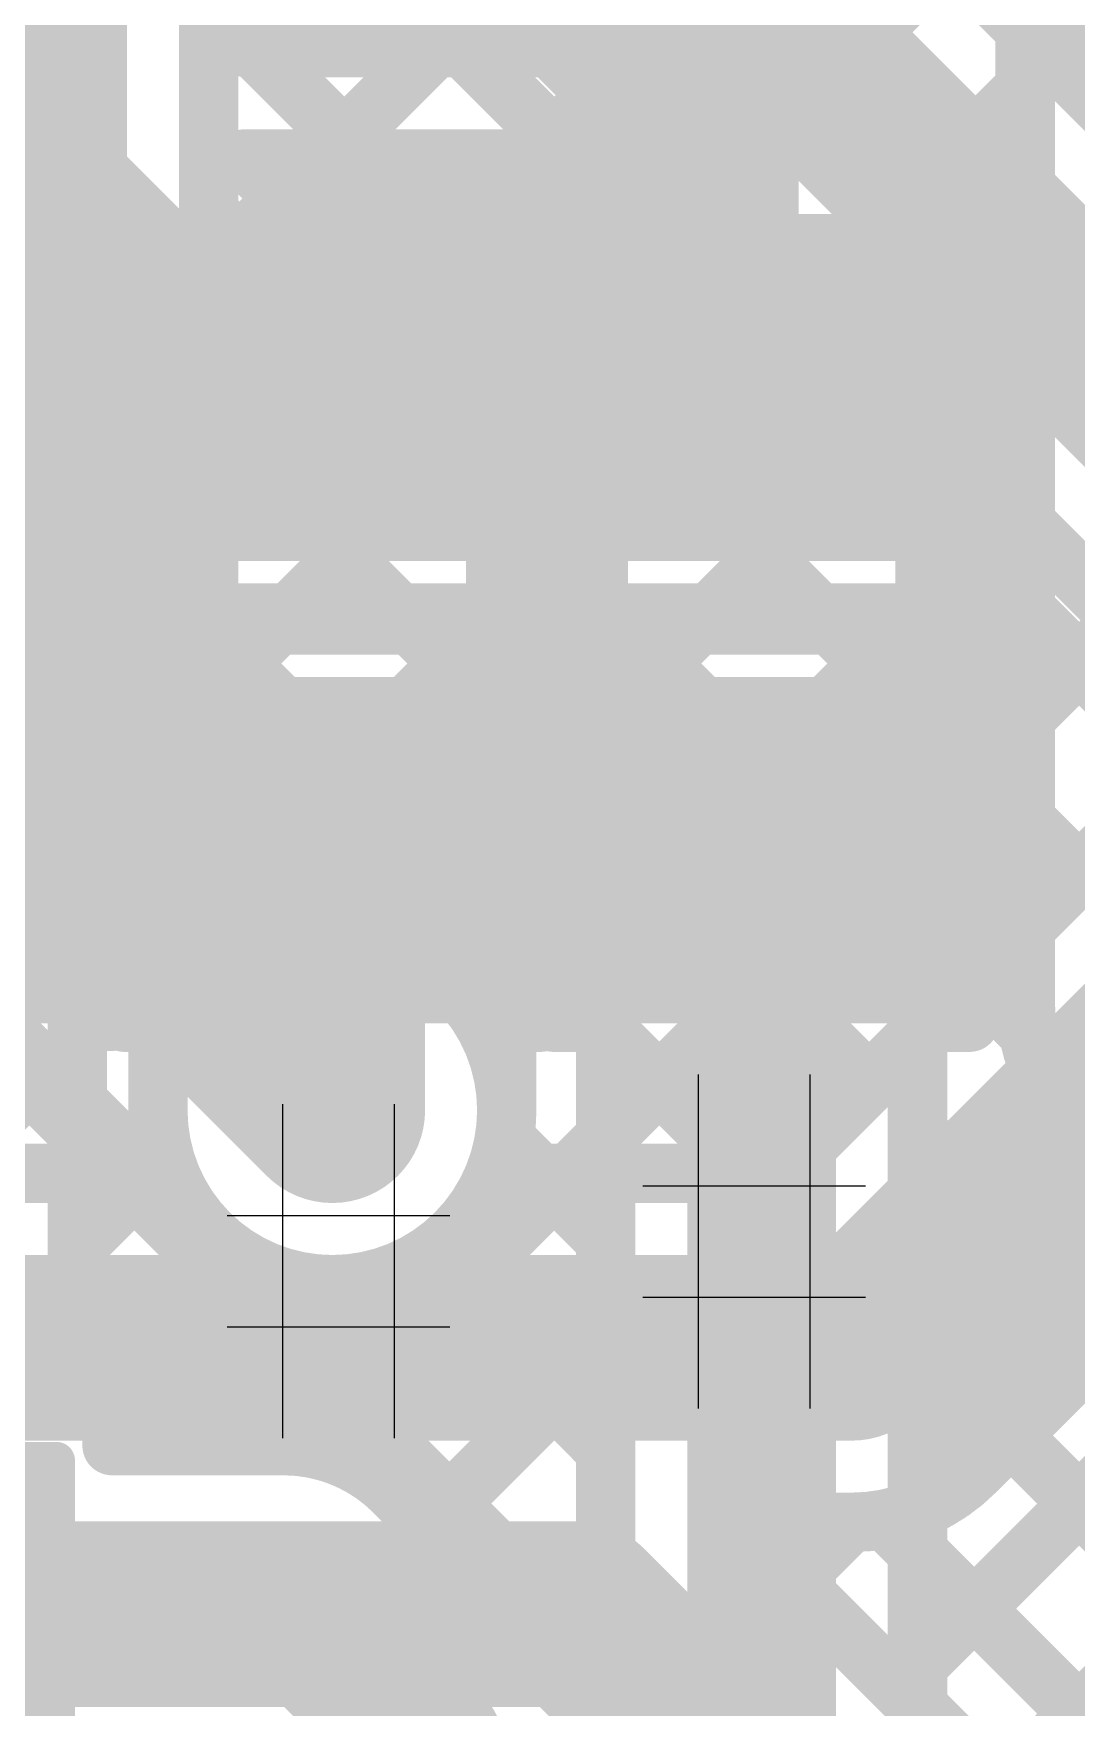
# Model space of a CAD drawing. Header units: millimetres. Extents: x 3.57 to 6.19, y 4.04 to 5.89.
# Drawn here: x 4.2149 to 4.3554, y 4.6677 to 4.8932 of the extents above; entities that cross this region are included whole.
import ezdxf

# ---------------------------------------------------------------- set-up
doc = ezdxf.new("R2010")
doc.units = ezdxf.units.MM
doc.header["$MEASUREMENT"] = 0
for name, color, linetype in [('BottomLayer', 5, 'Continuous'), ('BottomSolder', 6, 'Continuous'), ('MultiLayer', 9, 'Continuous'), ('TopLayer', 1, 'Continuous'), ('TopOverlay', 2, 'Continuous'), ('TopPaste', 8, 'Continuous'), ('TopSolder', 216, 'Continuous'), ('ViaHoleLayer', 16, 'Continuous')]:
    doc.layers.add(name, color=color, linetype=linetype)

# ---------------------------------------------------------------- blocks, each defined once
blk = doc.blocks.new('R__0603_20')
at = {"layer": 'TopLayer'}
for points in [[(-0.045, 0.0175), (-0.045, -0.0175), (-0.015, 0.0175), (-0.015, -0.0175)], [(0.015, 0.0175), (0.015, -0.0175), (0.045, 0.0175), (0.045, -0.0175)]]:
    blk.add_solid(points, dxfattribs=at)
at = {"layer": 'TopOverlay', "const_width": 0.005}
for points in [[(-0.049, 0.021), (-0.049, -0.021)], [(-0.049, 0.021), (0.049, 0.021)], [(0.049, 0.021), (0.049, -0.021)], [(-0.049, -0.021), (0.049, -0.021)]]:
    blk.add_lwpolyline(points, dxfattribs=at)
at = {"layer": 'TopOverlay', "const_width": 0.0025}
for points in [[(-0.05025, 0.021, 1), (-0.04775, 0.021, 1)], [(-0.05025, 0.021, 1), (-0.04775, 0.021, 1)], [(0.04775, 0.021, 1), (0.05025, 0.021, 1)], [(0.04775, 0.021, 1), (0.05025, 0.021, 1)], [(-0.05025, -0.021, 1), (-0.04775, -0.021, 1)], [(-0.05025, -0.021, 1), (-0.04775, -0.021, 1)], [(0.04775, -0.021, 1), (0.05025, -0.021, 1)], [(0.04775, -0.021, 1), (0.05025, -0.021, 1)]]:
    blk.add_lwpolyline(points, format="xyb", close=True, dxfattribs=at)
at = {"layer": 'TopPaste'}
for points in [[(-0.045, 0.0175), (-0.045, -0.0175), (-0.015, 0.0175), (-0.015, -0.0175)], [(0.015, 0.0175), (0.015, -0.0175), (0.045, 0.0175), (0.045, -0.0175)]]:
    blk.add_solid(points, dxfattribs=at)
at = {"layer": 'TopSolder'}
for points in [[(-0.049, 0.0215), (-0.049, -0.0215), (-0.011, 0.0215), (-0.011, -0.0215)], [(0.011, 0.0215), (0.011, -0.0215), (0.049, 0.0215), (0.049, -0.0215)]]:
    blk.add_solid(points, dxfattribs=at)
blk = doc.blocks.new('BLM18AG121SN1D_37')
at = {"layer": 'TopLayer'}
for points in [[(-0.01575, -0.01701), (0.01575, -0.01701), (-0.01575, 0.01701), (0.01575, 0.01701)], [(0.03937, -0.01701), (0.07087, -0.01701), (0.03937, 0.01701), (0.07087, 0.01701)]]:
    blk.add_solid(points, dxfattribs=at)
at = {"layer": 'TopOverlay', "const_width": 0.01}
for points in [[(-0.022, 0.023), (-0.022, -0.023)], [(-0.022, 0.023), (0.077, 0.023)], [(0.077, 0.023), (0.077, -0.023)], [(-0.022, -0.023), (0.077, -0.023)]]:
    blk.add_lwpolyline(points, dxfattribs=at)
at = {"layer": 'TopOverlay', "const_width": 0.005}
for points in [[(-0.0245, 0.023, 1), (-0.0195, 0.023, 1)], [(-0.0245, 0.023, 1), (-0.0195, 0.023, 1)], [(0.0745, 0.023, 1), (0.0795, 0.023, 1)], [(0.0745, 0.023, 1), (0.0795, 0.023, 1)], [(-0.0245, -0.023, 1), (-0.0195, -0.023, 1)], [(-0.0245, -0.023, 1), (-0.0195, -0.023, 1)], [(0.0745, -0.023, 1), (0.0795, -0.023, 1)], [(0.0745, -0.023, 1), (0.0795, -0.023, 1)]]:
    blk.add_lwpolyline(points, format="xyb", close=True, dxfattribs=at)
at = {"layer": 'TopPaste'}
for points in [[(-0.01575, -0.01701), (0.01575, -0.01701), (-0.01575, 0.01701), (0.01575, 0.01701)], [(0.03937, -0.01701), (0.07087, -0.01701), (0.03937, 0.01701), (0.07087, 0.01701)]]:
    blk.add_solid(points, dxfattribs=at)
at = {"layer": 'TopSolder'}
for points in [[(-0.01975, -0.02101), (0.01975, -0.02101), (-0.01975, 0.02101), (0.01975, 0.02101)], [(0.03537, -0.02101), (0.07487, -0.02101), (0.03537, 0.02101), (0.07487, 0.02101)]]:
    blk.add_solid(points, dxfattribs=at)
blk = doc.blocks.new('BLM18AG121SN1D_41')
at = {"layer": 'TopLayer'}
for points in [[(-0.01575, -0.01701), (0.01575, -0.01701), (-0.01575, 0.01701), (0.01575, 0.01701)], [(0.03937, -0.01701), (0.07087, -0.01701), (0.03937, 0.01701), (0.07087, 0.01701)]]:
    blk.add_solid(points, dxfattribs=at)
at = {"layer": 'TopOverlay', "const_width": 0.01}
for points in [[(0.077, 0.023), (-0.022, 0.023)], [(-0.022, -0.023), (-0.022, 0.023)], [(0.077, -0.023), (0.077, 0.023)], [(0.077, -0.023), (-0.022, -0.023)]]:
    blk.add_lwpolyline(points, dxfattribs=at)
at = {"layer": 'TopOverlay', "const_width": 0.005}
for points in [[(-0.0245, 0.023, 1), (-0.0195, 0.023, 1)], [(-0.0245, 0.023, 1), (-0.0195, 0.023, 1)], [(0.0745, 0.023, 1), (0.0795, 0.023, 1)], [(0.0745, 0.023, 1), (0.0795, 0.023, 1)], [(-0.0245, -0.023, 1), (-0.0195, -0.023, 1)], [(-0.0245, -0.023, 1), (-0.0195, -0.023, 1)], [(0.0745, -0.023, 1), (0.0795, -0.023, 1)], [(0.0745, -0.023, 1), (0.0795, -0.023, 1)]]:
    blk.add_lwpolyline(points, format="xyb", close=True, dxfattribs=at)
at = {"layer": 'TopPaste'}
for points in [[(-0.01575, -0.01701), (0.01575, -0.01701), (-0.01575, 0.01701), (0.01575, 0.01701)], [(0.03937, -0.01701), (0.07087, -0.01701), (0.03937, 0.01701), (0.07087, 0.01701)]]:
    blk.add_solid(points, dxfattribs=at)
at = {"layer": 'TopSolder'}
for points in [[(-0.01975, -0.02101), (0.01975, -0.02101), (-0.01975, 0.02101), (0.01975, 0.02101)], [(0.03537, -0.02101), (0.07487, -0.02101), (0.03537, 0.02101), (0.07487, 0.02101)]]:
    blk.add_solid(points, dxfattribs=at)
blk = doc.blocks.new('BLM18AG121SN1D_43')
at = {"layer": 'TopLayer'}
for points in [[(-0.01575, -0.01701), (0.01575, -0.01701), (-0.01575, 0.01701), (0.01575, 0.01701)], [(0.03937, -0.01701), (0.07087, -0.01701), (0.03937, 0.01701), (0.07087, 0.01701)]]:
    blk.add_solid(points, dxfattribs=at)
at = {"layer": 'TopOverlay', "const_width": 0.01}
for points in [[(-0.022, -0.023), (-0.022, 0.023)], [(0.077, 0.023), (-0.022, 0.023)], [(0.077, -0.023), (0.077, 0.023)], [(0.077, -0.023), (-0.022, -0.023)]]:
    blk.add_lwpolyline(points, dxfattribs=at)
at = {"layer": 'TopOverlay', "const_width": 0.005}
for points in [[(-0.0245, 0.023, 1), (-0.0195, 0.023, 1)], [(-0.0245, 0.023, 1), (-0.0195, 0.023, 1)], [(0.0745, 0.023, 1), (0.0795, 0.023, 1)], [(0.0745, 0.023, 1), (0.0795, 0.023, 1)], [(-0.0245, -0.023, 1), (-0.0195, -0.023, 1)], [(-0.0245, -0.023, 1), (-0.0195, -0.023, 1)], [(0.0745, -0.023, 1), (0.0795, -0.023, 1)], [(0.0745, -0.023, 1), (0.0795, -0.023, 1)]]:
    blk.add_lwpolyline(points, format="xyb", close=True, dxfattribs=at)
at = {"layer": 'TopPaste'}
for points in [[(-0.01575, -0.01701), (0.01575, -0.01701), (-0.01575, 0.01701), (0.01575, 0.01701)], [(0.03937, -0.01701), (0.07087, -0.01701), (0.03937, 0.01701), (0.07087, 0.01701)]]:
    blk.add_solid(points, dxfattribs=at)
at = {"layer": 'TopSolder'}
for points in [[(-0.01975, -0.02101), (0.01975, -0.02101), (-0.01975, 0.02101), (0.01975, 0.02101)], [(0.03537, -0.02101), (0.07487, -0.02101), (0.03537, 0.02101), (0.07487, 0.02101)]]:
    blk.add_solid(points, dxfattribs=at)

msp = doc.modelspace()

# ---------------------------------------------------------------- linework, layer by layer
at = {"layer": 'BottomLayer'}
for points, const_width in [([(4.215, 4.78833), (4.215, 5.197)], 0.025), ([(4.2385, 4.79807), (4.2385, 5.18727)], 0.008), ([(3.982, 4.98412), (4.22645, 4.73967)], 0.008), ([(4.30832, 4.93392), (4.38673, 4.8555)], 0.008), ([(4.28482, 4.92418), (4.377, 4.832)], 0.025), ([(4.2385, 4.92561), (4.37853, 4.78557)], 0.008), ([(4.2385, 4.88904), (4.26358, 4.91412)], 0.008), ([(4.26822, 4.90755), (4.36037, 4.8154)], 0.008), ([(4.2385, 4.86075), (4.27676, 4.89901)], 0.008), ([(4.2385, 4.89732), (4.3558, 4.78002)], 0.008), ([(4.35242, 4.88982), (4.35518, 4.89258)], 0.008), ([(4.2385, 4.83247), (4.2909, 4.88487)], 0.008), ([(4.2385, 4.80419), (4.30504, 4.87073)], 0.008), ([(4.2385, 4.86904), (4.34165, 4.76589)], 0.008), ([(4.24958, 4.78698), (4.31918, 4.85658)], 0.008), ([(4.26372, 4.77284), (4.33332, 4.84244)], 0.008), ([(4.2385, 4.84075), (4.32751, 4.75174)], 0.008), ([(4.27671, 4.75755), (4.34747, 4.8283)], 0.008), ([(4.27671, 4.75755), (4.34747, 4.8283)], 0.008), ([(4.28712, 4.73967), (4.36165, 4.8142)], 0.008), ([(4.2385, 4.81247), (4.3113, 4.73967)], 0.008), ([(4.3154, 4.73967), (4.38424, 4.8085)], 0.008), ([(4.33122, 4.67063), (4.46909, 4.8085)], 0.008), ([(4.34536, 4.65649), (4.49737, 4.8085)], 0.008), ([(4.215, 4.78833), (4.25517, 4.74817)], 0.025), ([(4.2385, 4.79807), (4.27178, 4.76478)], 0.008), ([(4.31543, 4.73967), (4.35538, 4.77962)], 0.008), ([(4.1984, 4.7717), (4.23043, 4.73967)], 0.008), ([(4.32517, 4.71617), (4.372, 4.763)], 0.025), ([(4.20227, 4.73967), (4.21635, 4.75375)], 0.008), ([(4.3418, 4.69957), (4.38862, 4.74638)], 0.008), ([(4.27835, 4.74433), (4.28302, 4.73967)], 0.008), ([(4.00773, 4.73967), (4.23043, 4.73967)], 0.008), ([(4.27708, 4.73967), (4.31543, 4.73967)], 0.008), ([(3.998, 4.71617), (4.32517, 4.71617)], 0.025), ([(4.3466, 4.70437), (4.59784, 4.45313)], 0.008), ([(4.30919, 4.69267), (4.43994, 4.56191)], 0.008), ([(4.30919, 4.69267), (4.32517, 4.69267)], 0.008), ([(4.31708, 4.68477), (4.32497, 4.69267)], 0.008), ([(4.3296, 4.69309), (4.58347, 4.43921)], 0.008), ([(3.73235, 4.68028), (4.28834, 4.68028)], 0.025), ([(4.28834, 4.68028), (4.42334, 4.54528)], 0.025)]:
    msp.add_lwpolyline(points, dxfattribs=dict(at, const_width=const_width))
at = {"layer": 'BottomLayer', "const_width": 0.008}
for points in [[(4.372, 4.8855, -1), (4.372, 4.9325)], [(4.35538, 4.77962, -0.668179), (4.3955, 4.763)], [(4.27178, 4.76478, -0.198912), (4.27867, 4.74817)], [(4.27867, 4.74817, -0.092788), (4.27708, 4.73967)], [(4.3418, 4.69957, -0.199188), (4.32517, 4.69267)], [(4.34178, 4.69955, -0.198912), (4.32517, 4.69267)], [(4.2521, 4.07928, -0.126706), (3.623, 4.6903)]]:
    msp.add_lwpolyline(points, format="xyb", dxfattribs=at)
at = {"layer": 'BottomLayer'}
for points, const_width in [([(4.35318, 4.89258, 1), (4.35718, 4.89258, 1)], 0.004), ([(4.2365, 4.88904, 1), (4.2405, 4.88904, 1)], 0.004), ([(4.35042, 4.88982, 1), (4.35442, 4.88982, 1)], 0.004), ([(4.2889, 4.88487, 1), (4.2929, 4.88487, 1)], 0.004), ([(4.30304, 4.87073, 1), (4.30704, 4.87073, 1)], 0.004), ([(4.2365, 4.86904, 1), (4.2405, 4.86904, 1)], 0.004), ([(4.2365, 4.86075, 1), (4.2405, 4.86075, 1)], 0.004), ([(4.31718, 4.85658, 1), (4.32118, 4.85658, 1)], 0.004), ([(4.33132, 4.84244, 1), (4.33532, 4.84244, 1)], 0.004), ([(4.2365, 4.84075, 1), (4.2405, 4.84075, 1)], 0.004), ([(4.2365, 4.83247, 1), (4.2405, 4.83247, 1)], 0.004), ([(4.34547, 4.8283, 1), (4.34947, 4.8283, 1)], 0.004), ([(4.34547, 4.8283, 1), (4.34947, 4.8283, 1)], 0.004), ([(4.2365, 4.81247, 1), (4.2405, 4.81247, 1)], 0.004), ([(4.2365, 4.80419, 1), (4.2405, 4.80419, 1)], 0.004), ([(4.20875, 4.78833, 1), (4.22125, 4.78833, 1)], 0.0125), ([(4.20875, 4.78833, 1), (4.22125, 4.78833, 1)], 0.0125), ([(4.2365, 4.79807, 1), (4.2405, 4.79807, 1)], 0.004), ([(4.2365, 4.79807, 1), (4.2405, 4.79807, 1)], 0.004), ([(4.24758, 4.78698, 1), (4.25158, 4.78698, 1)], 0.004), ([(4.35338, 4.77962, 1), (4.35738, 4.77962, 1)], 0.004), ([(4.35338, 4.77962, 1), (4.35738, 4.77962, 1)], 0.004), ([(4.3538, 4.78002, 1), (4.3578, 4.78002, 1)], 0.004), ([(4.26173, 4.77284, 1), (4.26572, 4.77284, 1)], 0.004), ([(4.26978, 4.76478, 1), (4.27378, 4.76478, 1)], 0.004), ([(4.26978, 4.76478, 1), (4.27378, 4.76478, 1)], 0.004), ([(4.33965, 4.76589, 1), (4.34365, 4.76589, 1)], 0.004), ([(4.24892, 4.74817, 1), (4.26142, 4.74817, 1)], 0.0125), ([(4.24926, 4.74817, 1), (4.26107, 4.74817, 1)], 0.01181), ([(4.27471, 4.75755, 1), (4.27871, 4.75755, 1)], 0.004), ([(4.27471, 4.75755, 1), (4.27871, 4.75755, 1)], 0.004), ([(4.21435, 4.75375, 1), (4.21835, 4.75375, 1)], 0.004), ([(4.32551, 4.75174, 1), (4.32951, 4.75174, 1)], 0.004), ([(4.27667, 4.74817, 1), (4.28067, 4.74817, 1)], 0.004), ([(4.27667, 4.74817, 1), (4.28067, 4.74817, 1)], 0.004), ([(4.27635, 4.74433, 1), (4.28035, 4.74433, 1)], 0.004), ([(4.22445, 4.73967, 1), (4.22845, 4.73967, 1)], 0.004), ([(4.22843, 4.73967, 1), (4.23243, 4.73967, 1)], 0.004), ([(4.22843, 4.73967, 1), (4.23243, 4.73967, 1)], 0.004), ([(4.27508, 4.73967, 1), (4.27908, 4.73967, 1)], 0.004), ([(4.27508, 4.73967, 1), (4.27908, 4.73967, 1)], 0.004), ([(4.28102, 4.73967, 1), (4.28502, 4.73967, 1)], 0.004), ([(4.28512, 4.73967, 1), (4.28912, 4.73967, 1)], 0.004), ([(4.3093, 4.73967, 1), (4.3133, 4.73967, 1)], 0.004), ([(4.3134, 4.73967, 1), (4.3174, 4.73967, 1)], 0.004), ([(4.31343, 4.73967, 1), (4.31743, 4.73967, 1)], 0.004), ([(4.31343, 4.73967, 1), (4.31743, 4.73967, 1)], 0.004), ([(4.31892, 4.71617, 1), (4.33142, 4.71617, 1)], 0.0125), ([(4.31892, 4.71617, 1), (4.33142, 4.71617, 1)], 0.0125), ([(4.3446, 4.70437, 1), (4.3486, 4.70437, 1)], 0.004), ([(4.33978, 4.69955, 1), (4.34378, 4.69955, 1)], 0.004), ([(4.3398, 4.69957, 1), (4.3438, 4.69957, 1)], 0.004), ([(4.3398, 4.69957, 1), (4.3438, 4.69957, 1)], 0.004), ([(4.30719, 4.69267, 1), (4.31119, 4.69267, 1)], 0.004), ([(4.30719, 4.69267, 1), (4.31119, 4.69267, 1)], 0.004), ([(4.32297, 4.69267, 1), (4.32697, 4.69267, 1)], 0.004), ([(4.32317, 4.69267, 1), (4.32717, 4.69267, 1)], 0.004), ([(4.32317, 4.69267, 1), (4.32717, 4.69267, 1)], 0.004), ([(4.32317, 4.69267, 1), (4.32717, 4.69267, 1)], 0.004), ([(4.3276, 4.69309, 1), (4.3316, 4.69309, 1)], 0.004), ([(4.28209, 4.68028, 1), (4.29459, 4.68028, 1)], 0.0125), ([(4.28209, 4.68028, 1), (4.29459, 4.68028, 1)], 0.0125), ([(4.31508, 4.68477, 1), (4.31908, 4.68477, 1)], 0.004), ([(4.32922, 4.67063, 1), (4.33322, 4.67063, 1)], 0.004)]:
    msp.add_lwpolyline(points, format="xyb", close=True, dxfattribs=dict(at, const_width=const_width))
at = {"layer": 'BottomSolder', "const_width": 0.00991}
msp.add_lwpolyline([(4.25021, 4.74817, 1), (4.26012, 4.74817, 1)], format="xyb", close=True, dxfattribs=at)
at = {"layer": 'MultiLayer', "const_width": 0.01181}
msp.add_lwpolyline([(4.24926, 4.74817, 1), (4.26107, 4.74817, 1)], format="xyb", close=True, dxfattribs=at)
at = {"layer": 'TopLayer'}
for points, const_width in [([(4.32247, 4.88816), (4.34927, 4.91495)], 0.008), ([(4.18641, 4.91163), (4.21433, 4.88371)], 0.01), ([(4.22578, 4.91022), (4.24372, 4.89228)], 0.01), ([(4.3485, 4.763), (4.3485, 4.909)], 0.008), ([(4.31322, 4.90745), (4.3485, 4.87217)], 0.008), ([(4.30705, 4.90358), (4.3243, 4.88633)], 0.008), ([(4.24372, 4.89228), (4.29572, 4.89228)], 0.01), ([(4.29572, 4.89228), (4.313, 4.875)], 0.01), ([(4.21433, 4.88272), (4.21433, 4.88371)], 0.01), ([(4.33123, 4.86863), (4.3485, 4.8859)], 0.008), ([(4.21433, 4.88272), (4.25517, 4.84188)], 0.01), ([(4.2434, 4.87628), (4.25105, 4.86863)], 0.008), ([(4.24372, 4.87628), (4.2891, 4.87628)], 0.008), ([(4.24871, 4.87096), (4.25402, 4.87628)], 0.008), ([(4.25955, 4.87628), (4.26719, 4.86863)], 0.008), ([(4.27466, 4.86863), (4.28231, 4.87628)], 0.008), ([(4.28783, 4.87628), (4.29548, 4.86863)], 0.008), ([(4.2891, 4.87628), (4.29674, 4.86863)], 0.008), ([(4.313, 4.84188), (4.313, 4.875)], 0.01), ([(4.329, 4.86863), (4.329, 4.875)], 0.008), ([(4.25105, 4.86863), (4.28317, 4.86863)], 0.008), ([(4.28317, 4.81513), (4.28317, 4.86863)], 0.008), ([(4.28499, 4.86863), (4.29674, 4.86863)], 0.008), ([(4.28499, 4.81513), (4.28499, 4.86863)], 0.008), ([(4.329, 4.86863), (4.34101, 4.86863)], 0.008), ([(4.34101, 4.81513), (4.34101, 4.86863)], 0.008), ([(4.34101, 4.85012), (4.3485, 4.85762)], 0.008), ([(4.34101, 4.85138), (4.3485, 4.84389)], 0.008), ([(4.22534, 4.81525), (4.22534, 4.84908)], 0.008), ([(4.22716, 4.81513), (4.22716, 4.84726)], 0.008), ([(4.34101, 4.82184), (4.3485, 4.82933)], 0.008), ([(4.34101, 4.82184), (4.3485, 4.82933)], 0.008), ([(4.34101, 4.8231), (4.3485, 4.81561)], 0.008), ([(4.22128, 4.81525), (4.22534, 4.81931)], 0.008), ([(4.27773, 4.81513), (4.28317, 4.82058)], 0.008), ([(4.16933, 4.81525), (4.22534, 4.81525)], 0.008), ([(4.22716, 4.81513), (4.28317, 4.81513)], 0.008), ([(4.28499, 4.81513), (4.34101, 4.81513)], 0.008), ([(4.16933, 4.81363), (4.22534, 4.81363)], 0.008), ([(4.22534, 4.76013), (4.22534, 4.81363)], 0.008), ([(4.22716, 4.81351), (4.28317, 4.81351)], 0.008), ([(4.22716, 4.76002), (4.22716, 4.81351)], 0.008), ([(4.28317, 4.76002), (4.28317, 4.81351)], 0.008), ([(4.28499, 4.81351), (4.34101, 4.81351)], 0.008), ([(4.28499, 4.76002), (4.28499, 4.81351)], 0.008), ([(4.34101, 4.76002), (4.34101, 4.81351)], 0.008), ([(4.34101, 4.79356), (4.3485, 4.80105)], 0.008), ([(4.25517, 4.74817), (4.25517, 4.78676)], 0.025), ([(4.34101, 4.79481), (4.3485, 4.78732)], 0.008), ([(4.313, 4.53693), (4.313, 4.78676)], 0.02), ([(4.334, 4.64513), (4.4729, 4.78402)], 0.008), ([(4.334, 4.67341), (4.44461, 4.78402)], 0.008), ([(4.34101, 4.76527), (4.3485, 4.77276)], 0.008), ([(4.28499, 4.76598), (4.29095, 4.76002)], 0.008), ([(4.33575, 4.76002), (4.34101, 4.76527)], 0.008), ([(4.34101, 4.76653), (4.34891, 4.75863)], 0.008), ([(4.22273, 4.76013), (4.22534, 4.76274)], 0.008), ([(4.27918, 4.76002), (4.28317, 4.76401)], 0.008), ([(4.27918, 4.76002), (4.28317, 4.76401)], 0.008), ([(4.22083, 4.76013), (4.22534, 4.76013)], 0.008), ([(4.22083, 4.708), (4.22083, 4.76013)], 0.008), ([(4.22716, 4.76002), (4.23167, 4.76002)], 0.008), ([(4.23167, 4.74817), (4.23167, 4.76002)], 0.008), ([(4.27867, 4.76002), (4.28317, 4.76002)], 0.008), ([(4.27867, 4.74817), (4.27867, 4.76002)], 0.008), ([(4.28499, 4.76002), (4.292, 4.76002)], 0.008), ([(4.292, 4.54584), (4.292, 4.76002)], 0.008), ([(4.334, 4.76002), (4.34101, 4.76002)], 0.008), ([(4.334, 4.54584), (4.334, 4.76002)], 0.008), ([(4.334, 4.72998), (4.35308, 4.74906)], 0.008), ([(4.22083, 4.74528), (4.292, 4.67412)], 0.008), ([(4.25038, 4.70293), (4.292, 4.74455)], 0.008), ([(4.27835, 4.74433), (4.292, 4.73068)], 0.008), ([(4.334, 4.74525), (4.46425, 4.615)], 0.008), ([(4.22083, 4.72995), (4.23258, 4.74169)], 0.008), ([(4.334, 4.7017), (4.37181, 4.7395)], 0.008), ([(4.2255, 4.70633), (4.24579, 4.72662)], 0.008), ([(4.2255, 4.70633), (4.24579, 4.72662)], 0.008), ([(4.26671, 4.72769), (4.292, 4.7024)], 0.008), ([(4.22083, 4.717), (4.23483, 4.703)], 0.008), ([(4.26803, 4.69229), (4.292, 4.71626)], 0.008), ([(4.334, 4.71697), (4.43597, 4.615)], 0.008), ([(4.22083, 4.708), (4.2255, 4.708)], 0.008), ([(4.2255, 4.703), (4.2255, 4.708)], 0.008), ([(4.2255, 4.703), (4.24862, 4.703)], 0.008), ([(4.2635, 4.69681), (4.28316, 4.67716)], 0.008), ([(4.19733, 4.682), (4.24862, 4.682)], 0.02), ([(4.24862, 4.682), (4.26834, 4.66228)], 0.02), ([(4.28217, 4.67815), (4.292, 4.68798)], 0.008), ([(4.334, 4.68868), (4.43, 4.59268)], 0.008), ([(4.26834, 4.53128), (4.26834, 4.66228)], 0.02)]:
    msp.add_lwpolyline(points, dxfattribs=dict(at, const_width=const_width))
for points, const_width in [([(4.24122, 4.89228, 1), (4.24622, 4.89228, 1)], 0.005), ([(4.24122, 4.89228, 1), (4.24622, 4.89228, 1)], 0.005), ([(4.29322, 4.89228, 1), (4.29822, 4.89228, 1)], 0.005), ([(4.29322, 4.89228, 1), (4.29822, 4.89228, 1)], 0.005), ([(4.32047, 4.88816, 1), (4.32447, 4.88816, 1)], 0.004), ([(4.3223, 4.88633, 1), (4.3263, 4.88633, 1)], 0.004), ([(4.3223, 4.88633, 1), (4.3263, 4.88633, 1)], 0.004), ([(4.32231, 4.88631, 1), (4.32631, 4.88631, 1)], 0.004), ([(4.21183, 4.88371, 1), (4.21683, 4.88371, 1)], 0.005), ([(4.21183, 4.88371, 1), (4.21683, 4.88371, 1)], 0.005), ([(4.3465, 4.8859, 1), (4.3505, 4.8859, 1)], 0.004), ([(4.21183, 4.88272, 1), (4.21683, 4.88272, 1)], 0.005), ([(4.21183, 4.88272, 1), (4.21683, 4.88272, 1)], 0.005), ([(4.2414, 4.87628, 1), (4.2454, 4.87628, 1)], 0.004), ([(4.24172, 4.87628, 1), (4.24572, 4.87628, 1)], 0.004), ([(4.25202, 4.87628, 1), (4.25602, 4.87628, 1)], 0.004), ([(4.25755, 4.87628, 1), (4.26155, 4.87628, 1)], 0.004), ([(4.28031, 4.87628, 1), (4.28431, 4.87628, 1)], 0.004), ([(4.28583, 4.87628, 1), (4.28983, 4.87628, 1)], 0.004), ([(4.2871, 4.87628, 1), (4.2911, 4.87628, 1)], 0.004), ([(4.2871, 4.87628, 1), (4.2911, 4.87628, 1)], 0.004), ([(4.3105, 4.875, 1), (4.3155, 4.875, 1)], 0.005), ([(4.3105, 4.875, 1), (4.3155, 4.875, 1)], 0.005), ([(4.327, 4.875, 1), (4.331, 4.875, 1)], 0.004), ([(4.327, 4.875, 1), (4.331, 4.875, 1)], 0.004), ([(4.327, 4.875, 1), (4.331, 4.875, 1)], 0.004), ([(4.24671, 4.87096, 1), (4.25071, 4.87096, 1)], 0.004), ([(4.3465, 4.87217, 1), (4.3505, 4.87217, 1)], 0.004), ([(4.24905, 4.86863, 1), (4.25305, 4.86863, 1)], 0.004), ([(4.24905, 4.86863, 1), (4.25305, 4.86863, 1)], 0.004), ([(4.26519, 4.86863, 1), (4.26919, 4.86863, 1)], 0.004), ([(4.27266, 4.86863, 1), (4.27666, 4.86863, 1)], 0.004), ([(4.28117, 4.86863, 1), (4.28517, 4.86863, 1)], 0.004), ([(4.28117, 4.86863, 1), (4.28517, 4.86863, 1)], 0.004), ([(4.28299, 4.86863, 1), (4.28699, 4.86863, 1)], 0.004), ([(4.28299, 4.86863, 1), (4.28699, 4.86863, 1)], 0.004), ([(4.29348, 4.86863, 1), (4.29748, 4.86863, 1)], 0.004), ([(4.29474, 4.86863, 1), (4.29874, 4.86863, 1)], 0.004), ([(4.29474, 4.86863, 1), (4.29874, 4.86863, 1)], 0.004), ([(4.327, 4.86863, 1), (4.331, 4.86863, 1)], 0.004), ([(4.327, 4.86863, 1), (4.331, 4.86863, 1)], 0.004), ([(4.32923, 4.86863, 1), (4.33323, 4.86863, 1)], 0.004), ([(4.33901, 4.86863, 1), (4.34301, 4.86863, 1)], 0.004), ([(4.33901, 4.86863, 1), (4.34301, 4.86863, 1)], 0.004), ([(4.3465, 4.85762, 1), (4.3505, 4.85762, 1)], 0.004), ([(4.33901, 4.85138, 1), (4.34301, 4.85138, 1)], 0.004), ([(4.33901, 4.85012, 1), (4.34301, 4.85012, 1)], 0.004), ([(4.22334, 4.84908, 1), (4.22734, 4.84908, 1)], 0.004), ([(4.22516, 4.84726, 1), (4.22916, 4.84726, 1)], 0.004), ([(4.3465, 4.84389, 1), (4.3505, 4.84389, 1)], 0.004), ([(4.25267, 4.84188, 1), (4.25767, 4.84188, 1)], 0.005), ([(4.3105, 4.84188, 1), (4.3155, 4.84188, 1)], 0.005), ([(4.3465, 4.82933, 1), (4.3505, 4.82933, 1)], 0.004), ([(4.3465, 4.82933, 1), (4.3505, 4.82933, 1)], 0.004), ([(4.33901, 4.8231, 1), (4.34301, 4.8231, 1)], 0.004), ([(4.33901, 4.82184, 1), (4.34301, 4.82184, 1)], 0.004), ([(4.33901, 4.82184, 1), (4.34301, 4.82184, 1)], 0.004), ([(4.22334, 4.81931, 1), (4.22734, 4.81931, 1)], 0.004), ([(4.28117, 4.82058, 1), (4.28517, 4.82058, 1)], 0.004), ([(4.21928, 4.81525, 1), (4.22328, 4.81525, 1)], 0.004), ([(4.22334, 4.81525, 1), (4.22734, 4.81525, 1)], 0.004), ([(4.22334, 4.81525, 1), (4.22734, 4.81525, 1)], 0.004), ([(4.22516, 4.81513, 1), (4.22916, 4.81513, 1)], 0.004), ([(4.22516, 4.81513, 1), (4.22916, 4.81513, 1)], 0.004), ([(4.27573, 4.81513, 1), (4.27973, 4.81513, 1)], 0.004), ([(4.28117, 4.81513, 1), (4.28517, 4.81513, 1)], 0.004), ([(4.28117, 4.81513, 1), (4.28517, 4.81513, 1)], 0.004), ([(4.28299, 4.81513, 1), (4.28699, 4.81513, 1)], 0.004), ([(4.28299, 4.81513, 1), (4.28699, 4.81513, 1)], 0.004), ([(4.33901, 4.81513, 1), (4.34301, 4.81513, 1)], 0.004), ([(4.33901, 4.81513, 1), (4.34301, 4.81513, 1)], 0.004), ([(4.3465, 4.81561, 1), (4.3505, 4.81561, 1)], 0.004), ([(4.22334, 4.81363, 1), (4.22734, 4.81363, 1)], 0.004), ([(4.22334, 4.81363, 1), (4.22734, 4.81363, 1)], 0.004), ([(4.22516, 4.81351, 1), (4.22916, 4.81351, 1)], 0.004), ([(4.22516, 4.81351, 1), (4.22916, 4.81351, 1)], 0.004), ([(4.28117, 4.81351, 1), (4.28517, 4.81351, 1)], 0.004), ([(4.28117, 4.81351, 1), (4.28517, 4.81351, 1)], 0.004), ([(4.28299, 4.81351, 1), (4.28699, 4.81351, 1)], 0.004), ([(4.28299, 4.81351, 1), (4.28699, 4.81351, 1)], 0.004), ([(4.33901, 4.81351, 1), (4.34301, 4.81351, 1)], 0.004), ([(4.33901, 4.81351, 1), (4.34301, 4.81351, 1)], 0.004), ([(4.3465, 4.80105, 1), (4.3505, 4.80105, 1)], 0.004), ([(4.24892, 4.78676, 1), (4.26142, 4.78676, 1)], 0.0125), ([(4.33901, 4.79481, 1), (4.34301, 4.79481, 1)], 0.004), ([(4.308, 4.78676, 1), (4.318, 4.78676, 1)], 0.01), ([(4.33901, 4.79356, 1), (4.34301, 4.79356, 1)], 0.004), ([(4.3465, 4.78732, 1), (4.3505, 4.78732, 1)], 0.004), ([(4.3465, 4.77276, 1), (4.3505, 4.77276, 1)], 0.004), ([(4.28299, 4.76598, 1), (4.28699, 4.76598, 1)], 0.004), ([(4.33901, 4.76653, 1), (4.34301, 4.76653, 1)], 0.004), ([(4.33901, 4.76527, 1), (4.34301, 4.76527, 1)], 0.004), ([(4.33901, 4.76527, 1), (4.34301, 4.76527, 1)], 0.004), ([(4.22334, 4.76274, 1), (4.22734, 4.76274, 1)], 0.004), ([(4.28117, 4.76401, 1), (4.28517, 4.76401, 1)], 0.004), ([(4.28117, 4.76401, 1), (4.28517, 4.76401, 1)], 0.004), ([(4.3465, 4.763, 1), (4.3505, 4.763, 1)], 0.004), ([(4.3465, 4.763, 1), (4.3505, 4.763, 1)], 0.004), ([(4.21883, 4.76013, 1), (4.22283, 4.76013, 1)], 0.004), ([(4.21883, 4.76013, 1), (4.22283, 4.76013, 1)], 0.004), ([(4.22073, 4.76013, 1), (4.22473, 4.76013, 1)], 0.004), ([(4.22334, 4.76013, 1), (4.22734, 4.76013, 1)], 0.004), ([(4.22334, 4.76013, 1), (4.22734, 4.76013, 1)], 0.004), ([(4.22516, 4.76002, 1), (4.22916, 4.76002, 1)], 0.004), ([(4.22516, 4.76002, 1), (4.22916, 4.76002, 1)], 0.004), ([(4.22967, 4.76002, 1), (4.23367, 4.76002, 1)], 0.004), ([(4.22967, 4.76002, 1), (4.23367, 4.76002, 1)], 0.004), ([(4.27667, 4.76002, 1), (4.28067, 4.76002, 1)], 0.004), ([(4.27667, 4.76002, 1), (4.28067, 4.76002, 1)], 0.004), ([(4.27718, 4.76002, 1), (4.28118, 4.76002, 1)], 0.004), ([(4.27718, 4.76002, 1), (4.28118, 4.76002, 1)], 0.004), ([(4.28117, 4.76002, 1), (4.28517, 4.76002, 1)], 0.004), ([(4.28117, 4.76002, 1), (4.28517, 4.76002, 1)], 0.004), ([(4.28299, 4.76002, 1), (4.28699, 4.76002, 1)], 0.004), ([(4.28299, 4.76002, 1), (4.28699, 4.76002, 1)], 0.004), ([(4.28895, 4.76002, 1), (4.29295, 4.76002, 1)], 0.004), ([(4.29, 4.76002, 1), (4.294, 4.76002, 1)], 0.004), ([(4.29, 4.76002, 1), (4.294, 4.76002, 1)], 0.004), ([(4.332, 4.76002, 1), (4.336, 4.76002, 1)], 0.004), ([(4.332, 4.76002, 1), (4.336, 4.76002, 1)], 0.004), ([(4.33375, 4.76002, 1), (4.33775, 4.76002, 1)], 0.004), ([(4.33901, 4.76002, 1), (4.34301, 4.76002, 1)], 0.004), ([(4.33901, 4.76002, 1), (4.34301, 4.76002, 1)], 0.004), ([(4.34691, 4.75863, 1), (4.35091, 4.75863, 1)], 0.004), ([(4.24892, 4.74817, 1), (4.26142, 4.74817, 1)], 0.0125), ([(4.24926, 4.74817, 1), (4.26107, 4.74817, 1)], 0.01181), ([(4.35108, 4.74906, 1), (4.35508, 4.74906, 1)], 0.004), ([(4.22967, 4.74817, 1), (4.23367, 4.74817, 1)], 0.004), ([(4.22967, 4.74817, 1), (4.23367, 4.74817, 1)], 0.004), ([(4.27667, 4.74817, 1), (4.28067, 4.74817, 1)], 0.004), ([(4.27667, 4.74817, 1), (4.28067, 4.74817, 1)], 0.004), ([(4.21883, 4.74528, 1), (4.22283, 4.74528, 1)], 0.004), ([(4.27635, 4.74433, 1), (4.28035, 4.74433, 1)], 0.004), ([(4.29, 4.74455, 1), (4.294, 4.74455, 1)], 0.004), ([(4.332, 4.74525, 1), (4.336, 4.74525, 1)], 0.004), ([(4.23058, 4.74169, 1), (4.23458, 4.74169, 1)], 0.004), ([(4.29, 4.73068, 1), (4.294, 4.73068, 1)], 0.004), ([(4.21883, 4.72995, 1), (4.22283, 4.72995, 1)], 0.004), ([(4.332, 4.72998, 1), (4.336, 4.72998, 1)], 0.004), ([(4.24379, 4.72662, 1), (4.24779, 4.72662, 1)], 0.004), ([(4.24379, 4.72662, 1), (4.24779, 4.72662, 1)], 0.004), ([(4.26471, 4.72769, 1), (4.26871, 4.72769, 1)], 0.004), ([(4.21883, 4.717, 1), (4.22283, 4.717, 1)], 0.004), ([(4.29, 4.71626, 1), (4.294, 4.71626, 1)], 0.004), ([(4.332, 4.71697, 1), (4.336, 4.71697, 1)], 0.004), ([(4.21883, 4.708, 1), (4.22283, 4.708, 1)], 0.004), ([(4.21883, 4.708, 1), (4.22283, 4.708, 1)], 0.004), ([(4.2235, 4.708, 1), (4.2275, 4.708, 1)], 0.004), ([(4.2235, 4.708, 1), (4.2275, 4.708, 1)], 0.004), ([(4.2235, 4.70633, 1), (4.2275, 4.70633, 1)], 0.004), ([(4.2235, 4.70633, 1), (4.2275, 4.70633, 1)], 0.004), ([(4.2235, 4.703, 1), (4.2275, 4.703, 1)], 0.004), ([(4.2235, 4.703, 1), (4.2275, 4.703, 1)], 0.004), ([(4.23283, 4.703, 1), (4.23683, 4.703, 1)], 0.004), ([(4.24662, 4.703, 1), (4.25062, 4.703, 1)], 0.004), ([(4.24662, 4.703, 1), (4.25062, 4.703, 1)], 0.004), ([(4.24662, 4.703, 1), (4.25062, 4.703, 1)], 0.004), ([(4.24838, 4.70293, 1), (4.25238, 4.70293, 1)], 0.004), ([(4.29, 4.7024, 1), (4.294, 4.7024, 1)], 0.004), ([(4.332, 4.7017, 1), (4.336, 4.7017, 1)], 0.004), ([(4.26147, 4.69685, 1), (4.26547, 4.69685, 1)], 0.004), ([(4.2615, 4.69681, 1), (4.2655, 4.69681, 1)], 0.004), ([(4.2615, 4.69681, 1), (4.2655, 4.69681, 1)], 0.004), ([(4.26603, 4.69229, 1), (4.27003, 4.69229, 1)], 0.004), ([(4.24362, 4.682, 1), (4.25362, 4.682, 1)], 0.01), ([(4.24362, 4.682, 1), (4.25362, 4.682, 1)], 0.01), ([(4.29, 4.68798, 1), (4.294, 4.68798, 1)], 0.004), ([(4.332, 4.68868, 1), (4.336, 4.68868, 1)], 0.004), ([(4.28017, 4.67815, 1), (4.28417, 4.67815, 1)], 0.004), ([(4.28116, 4.67716, 1), (4.28516, 4.67716, 1)], 0.004), ([(4.28116, 4.67716, 1), (4.28516, 4.67716, 1)], 0.004), ([(4.28119, 4.67713, 1), (4.28519, 4.67713, 1)], 0.004), ([(4.29, 4.67412, 1), (4.294, 4.67412, 1)], 0.004), ([(4.332, 4.67341, 1), (4.336, 4.67341, 1)], 0.004), ([(4.26334, 4.66228, 1), (4.27334, 4.66228, 1)], 0.01), ([(4.26334, 4.66228, 1), (4.27334, 4.66228, 1)], 0.01)]:
    msp.add_lwpolyline(points, format="xyb", close=True, dxfattribs=dict(at, const_width=const_width))
at = {"layer": 'TopLayer', "const_width": 0.008}
for points in [[(4.3243, 4.88633, -0.199231), (4.329, 4.875)], [(4.32431, 4.88631, -0.198912), (4.329, 4.875)], [(4.3955, 4.763, -1), (4.3485, 4.763)], [(4.27867, 4.74817, -1), (4.23167, 4.74817)], [(4.24862, 4.703, -0.198912), (4.26347, 4.69685)], [(4.24862, 4.703, -0.199534), (4.2635, 4.69681)], [(4.28316, 4.67716, -0.199534), (4.28934, 4.66228)], [(4.28319, 4.67713, -0.198912), (4.28934, 4.66228)]]:
    msp.add_lwpolyline(points, format="xyb", dxfattribs=at)
at = {"layer": 'TopOverlay'}
for p, q in [((4.3045, 4.708), (4.3045, 4.75299)), ((4.31949, 4.75299), (4.31949, 4.708)), ((4.2485, 4.704), (4.2485, 4.74899)), ((4.26349, 4.74899), (4.26349, 4.704)), ((4.297, 4.73799), (4.31949, 4.73799)), ((4.31949, 4.73799), (4.32699, 4.73799)), ((4.241, 4.73399), (4.26349, 4.73399)), ((4.26349, 4.73399), (4.27099, 4.73399)), ((4.297, 4.723), (4.32699, 4.723)), ((4.241, 4.719), (4.27099, 4.719))]:
    msp.add_line(p, q, dxfattribs=at)
at = {"layer": 'TopSolder', "const_width": 0.00991}
msp.add_lwpolyline([(4.25021, 4.74817, 1), (4.26012, 4.74817, 1)], format="xyb", close=True, dxfattribs=at)
at = {"layer": 'ViaHoleLayer', "const_width": 0.00591}
msp.add_lwpolyline([(4.25221, 4.74817, 1), (4.25812, 4.74817, 1)], format="xyb", close=True, dxfattribs=at)

# ---------------------------------------------------------------- block references
for name, p, rotation in [('BLM18AG121SN1D_37', (4.19733, 4.78688), 90), ('BLM18AG121SN1D_43', (4.25517, 4.84188), 270), ('BLM18AG121SN1D_41', (4.313, 4.84188), 270), ('R__0603_20', (4.197, 4.652), 90)]:
    msp.add_blockref(name, p, dxfattribs=dict(rotation=rotation))

doc.saveas('drawing.dxf')
